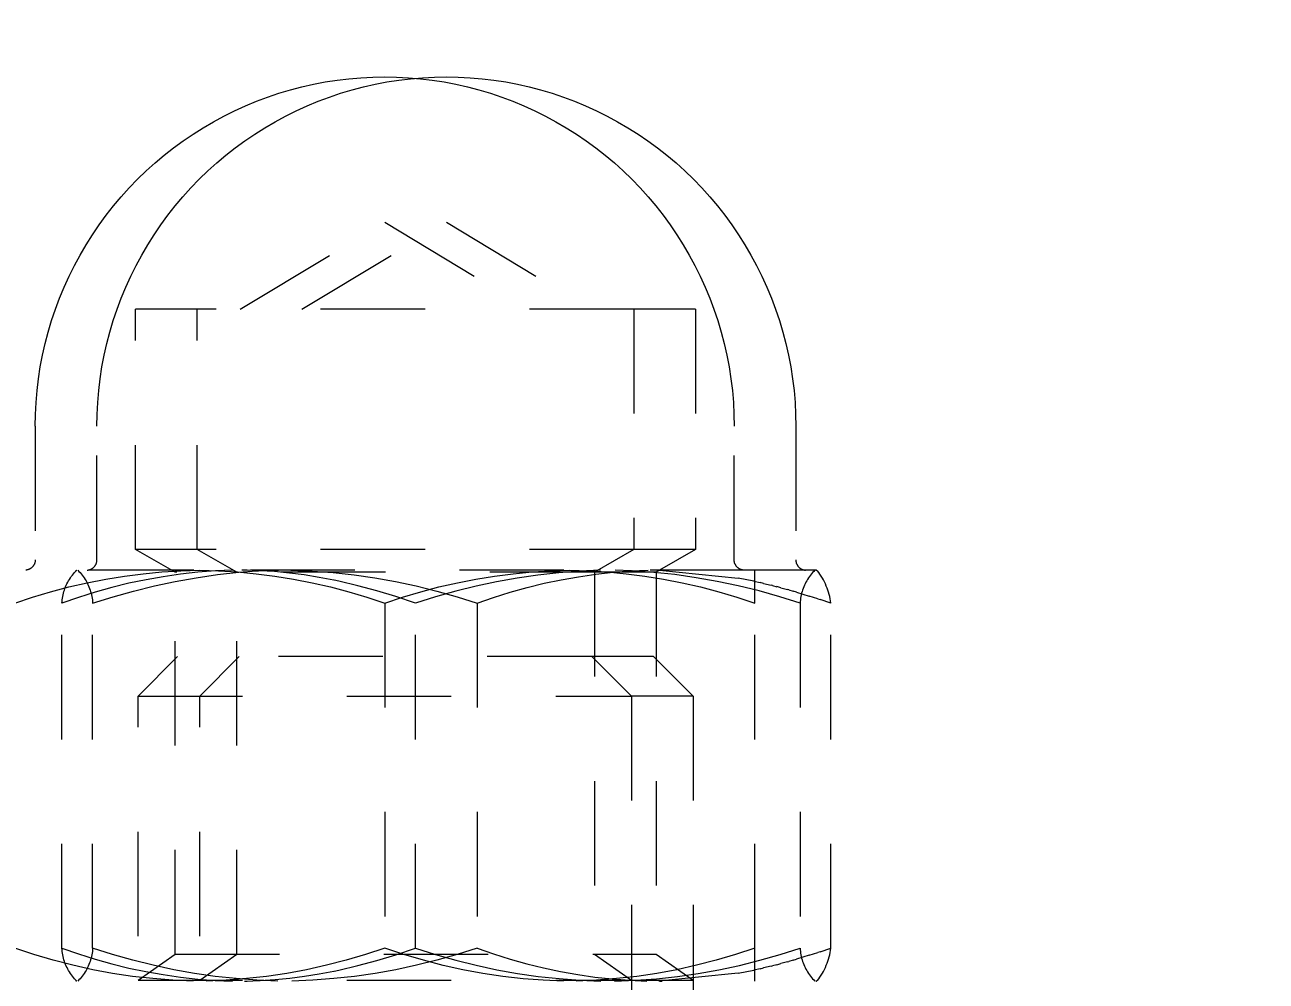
# Model space of a CAD drawing. Header units: inches. Extents: x -8 to 201, y -1 to 136.
# Drawn here: x 156.443 to 157.631, y 108.355 to 109.271 of the extents above; entities that cross this region are included whole.
import ezdxf

# ---------------------------------------------------------------- set-up
doc = ezdxf.new("R2010")
doc.units = ezdxf.units.IN
doc.linetypes.add('HIDDEN', pattern=[1.905, 1.27, -0.635])
doc.layers.add('ZANO_R_przerywana', color=250, linetype='HIDDEN', lineweight=0)
doc.layers.add('ZANO_W', color=1, linetype='Continuous', lineweight=0)
doc.styles.get("Standard").update_dxf_attribs({"font": 'arial.ttf'})
doc.dimstyles.new('amerykanie', dxfattribs={"dimtxt": 50, "dimasz": 50, "dimexe": 0.5, "dimexo": 0.5, "dimgap": 1, "dimtad": 1, "dimdec": 0, "dimzin": 0, "dimlunit": 5, "dimtxsty": 'Standard', "dimcen": 0.09, "dimclrd": 1, "dimclre": 1, "dimclrt": 1, "dimazin": 0, "dimtfac": 1, "dimtdec": 0, "dimtmove": 0, "dimatfit": 3, "dimfxl": 1, "dimtzin": 0, "dimarcsym": 1})

# ---------------------------------------------------------------- blocks, each defined once
blk = doc.blocks.new('*D477')
at = {"layer": 'ZANO_W', "color": 1, "lineweight": -2}
blk.add_arc((154.9429, 107.9573), 5.9376, 93.97094, 170.33898, dxfattribs=at)
at = {"layer": 'ZANO_W', "color": 1}
for points in [[(154.5292, 113.7141), (154.5342, 114.0474), (155.5316, 113.8657)], [(148.9234, 108.9678), (149.2555, 108.9397), (149.0053, 107.9573)]]:
    blk.add_solid(points, dxfattribs=at)
at = {"layer": 'ZANO_W', "color": 1, "insert": (150.0585, 113.3526), "char_height": 1.625, "attachment_point": 5, "rotation": 42.155}
blk.add_mtext("95%%d41'", dxfattribs=at)

msp = doc.modelspace()

# ---------------------------------------------------------------- linework, layer by layer
at = {"layer": 'ZANO_R_przerywana', "ltscale": 0.05}
for p, q in [((156.77585, 109.22096), (156.78727, 109.22115)), ((156.78727, 109.22115), (156.7987, 109.22096)), ((156.83491, 109.22096), (156.84633, 109.22115)), ((156.84633, 109.22115), (156.85776, 109.22096)), ((156.69698, 109.20874), (156.70804, 109.21164)), ((156.70804, 109.21164), (156.71918, 109.21415)), ((156.71918, 109.21415), (156.73041, 109.21629)), ((156.73041, 109.21629), (156.7417, 109.21803)), ((156.7417, 109.21803), (156.75305, 109.2194)), ((156.75305, 109.2194), (156.76444, 109.22037)), ((156.75604, 109.20874), (156.7671, 109.21164)), ((156.76444, 109.22037), (156.77585, 109.22096)), ((156.7671, 109.21164), (156.77824, 109.21415)), ((156.77824, 109.21415), (156.78947, 109.21629)), ((156.78947, 109.21629), (156.80076, 109.21803)), ((156.7987, 109.22096), (156.81011, 109.22037)), ((156.80076, 109.21803), (156.81211, 109.2194)), ((156.81011, 109.22037), (156.8215, 109.2194)), ((156.81211, 109.2194), (156.82349, 109.22037)), ((156.8215, 109.2194), (156.83284, 109.21803)), ((156.82349, 109.22037), (156.83491, 109.22096)), ((156.83284, 109.21803), (156.84414, 109.21629)), ((156.84414, 109.21629), (156.85536, 109.21415)), ((156.85536, 109.21415), (156.86651, 109.21164)), ((156.85776, 109.22096), (156.86917, 109.22037)), ((156.86651, 109.21164), (156.87756, 109.20874)), ((156.86917, 109.22037), (156.88056, 109.2194)), ((156.88056, 109.2194), (156.8919, 109.21803)), ((156.8919, 109.21803), (156.90319, 109.21629)), ((156.90319, 109.21629), (156.91442, 109.21415)), ((156.91442, 109.21415), (156.92557, 109.21164)), ((156.92557, 109.21164), (156.93662, 109.20874)), ((156.65394, 109.19345), (156.6645, 109.19782)), ((156.6645, 109.19782), (156.6752, 109.20183)), ((156.6752, 109.20183), (156.68603, 109.20547)), ((156.68603, 109.20547), (156.69698, 109.20874)), ((156.713, 109.19345), (156.72356, 109.19782)), ((156.72356, 109.19782), (156.73426, 109.20183)), ((156.73426, 109.20183), (156.74509, 109.20547)), ((156.74509, 109.20547), (156.75604, 109.20874)), ((156.87756, 109.20874), (156.88851, 109.20547)), ((156.88851, 109.20547), (156.89934, 109.20183)), ((156.89934, 109.20183), (156.91005, 109.19782)), ((156.91005, 109.19782), (156.9206, 109.19345)), ((156.93662, 109.20874), (156.94757, 109.20547)), ((156.94757, 109.20547), (156.9584, 109.20183)), ((156.9584, 109.20183), (156.9691, 109.19782)), ((156.9691, 109.19782), (156.97966, 109.19345)), ((156.63331, 109.18363), (156.64354, 109.18871)), ((156.64354, 109.18871), (156.65394, 109.19345)), ((156.69237, 109.18363), (156.7026, 109.18871)), ((156.7026, 109.18871), (156.713, 109.19345)), ((156.9206, 109.19345), (156.931, 109.18871)), ((156.931, 109.18871), (156.94124, 109.18363)), ((156.97966, 109.19345), (156.99006, 109.18871)), ((156.99006, 109.18871), (157.0003, 109.18363)), ((156.61339, 109.17243), (156.62325, 109.1782)), ((156.62325, 109.1782), (156.63331, 109.18363)), ((156.67245, 109.17243), (156.68231, 109.1782)), ((156.68231, 109.1782), (156.69237, 109.18363)), ((156.94124, 109.18363), (156.95129, 109.1782)), ((156.95129, 109.1782), (156.96116, 109.17243)), ((157.0003, 109.18363), (157.01035, 109.1782)), ((157.01035, 109.1782), (157.02022, 109.17243)), ((156.59428, 109.1599), (156.60373, 109.16633)), ((156.60373, 109.16633), (156.61339, 109.17243)), ((156.65334, 109.1599), (156.66279, 109.16633)), ((156.66279, 109.16633), (156.67245, 109.17243)), ((156.96116, 109.17243), (156.97082, 109.16633)), ((156.97082, 109.16633), (156.98027, 109.1599)), ((157.02022, 109.17243), (157.02988, 109.16633)), ((157.02988, 109.16633), (157.03932, 109.1599)), ((156.57607, 109.14609), (156.58506, 109.15315)), ((156.58506, 109.15315), (156.59428, 109.1599)), ((156.63513, 109.14609), (156.64412, 109.15315)), ((156.64412, 109.15315), (156.65334, 109.1599)), ((156.98027, 109.1599), (156.98949, 109.15315)), ((156.98949, 109.15315), (156.99847, 109.14609)), ((157.03932, 109.1599), (157.04855, 109.15315)), ((157.04855, 109.15315), (157.05753, 109.14609)), ((156.55885, 109.13107), (156.56733, 109.13873)), ((156.56733, 109.13873), (156.57607, 109.14609)), ((156.61791, 109.13107), (156.62639, 109.13873)), ((156.62639, 109.13873), (156.63513, 109.14609)), ((156.99847, 109.14609), (157.00721, 109.13873)), ((157.00721, 109.13873), (157.0157, 109.13107)), ((157.05753, 109.14609), (157.06627, 109.13873)), ((157.06627, 109.13873), (157.07476, 109.13107)), ((156.55063, 109.12313), (156.55885, 109.13107)), ((156.60969, 109.12313), (156.61791, 109.13107)), ((157.0157, 109.13107), (157.02391, 109.12313)), ((157.07476, 109.13107), (157.08297, 109.12313)), ((156.53504, 109.10643), (156.54269, 109.11491)), ((156.54269, 109.11491), (156.55063, 109.12313)), ((156.59409, 109.10643), (156.60175, 109.11491)), ((156.60175, 109.11491), (156.60969, 109.12313)), ((157.02391, 109.12313), (157.03186, 109.11491)), ((157.03186, 109.11491), (157.03951, 109.10643)), ((157.08297, 109.12313), (157.09091, 109.11491)), ((157.09091, 109.11491), (157.09857, 109.10643)), ((156.52767, 109.09769), (156.53504, 109.10643)), ((156.58673, 109.09769), (156.59409, 109.10643)), ((157.03951, 109.10643), (157.04687, 109.09769)), ((157.09857, 109.10643), (157.10593, 109.09769)), ((156.52061, 109.08871), (156.52767, 109.09769)), ((156.57967, 109.08871), (156.58673, 109.09769)), ((157.04687, 109.09769), (157.05393, 109.08871)), ((157.10593, 109.09769), (157.11299, 109.08871)), ((156.50744, 109.07004), (156.51387, 109.07948)), ((156.51387, 109.07948), (156.52061, 109.08871)), ((156.56649, 109.07004), (156.57292, 109.07948)), ((156.57292, 109.07948), (156.57967, 109.08871)), ((156.64873, 108.9987), (156.78727, 109.08195)), ((156.70784, 108.99874), (156.84633, 109.08195)), ((156.78727, 109.08195), (156.92582, 108.9987)), ((156.84633, 109.08195), (156.98482, 108.99874)), ((157.05393, 109.08871), (157.06068, 109.07948)), ((157.06068, 109.07948), (157.06711, 109.07004)), ((157.11299, 109.08871), (157.11974, 109.07948)), ((157.11974, 109.07948), (157.12617, 109.07004)), ((156.50133, 109.06038), (156.50744, 109.07004)), ((156.56039, 109.06038), (156.56649, 109.07004)), ((157.06711, 109.07004), (157.07321, 109.06038)), ((157.12617, 109.07004), (157.13227, 109.06038)), ((156.49556, 109.05051), (156.50133, 109.06038)), ((156.55462, 109.05051), (156.56039, 109.06038)), ((157.07321, 109.06038), (157.07898, 109.05051)), ((157.13227, 109.06038), (157.13804, 109.05051)), ((156.49013, 109.04046), (156.49556, 109.05051)), ((156.54919, 109.04046), (156.55462, 109.05051)), ((157.07898, 109.05051), (157.08441, 109.04046)), ((157.13804, 109.05051), (157.14347, 109.04046)), ((156.48505, 109.03022), (156.49013, 109.04046)), ((156.54411, 109.03022), (156.54919, 109.04046)), ((157.08441, 109.04046), (157.0895, 109.03022)), ((157.14347, 109.04046), (157.14856, 109.03022)), ((156.47595, 109.00926), (156.48032, 109.01982)), ((156.48032, 109.01982), (156.48505, 109.03022)), ((156.535, 109.00926), (156.53938, 109.01982)), ((156.53938, 109.01982), (156.54411, 109.03022)), ((157.0895, 109.03022), (157.09423, 109.01982)), ((157.09423, 109.01982), (157.0986, 109.00926)), ((157.14856, 109.03022), (157.15329, 109.01982)), ((157.15329, 109.01982), (157.15766, 109.00926)), ((156.47194, 108.99856), (156.47595, 109.00926)), ((156.53099, 108.99856), (156.535, 109.00926)), ((157.0986, 109.00926), (157.10261, 108.99856)), ((157.15766, 109.00926), (157.16167, 108.99856)), ((156.46829, 108.98773), (156.47194, 108.99856)), ((156.52735, 108.98773), (156.53099, 108.99856)), ((157.02587, 108.9987), (156.54868, 108.9987)), ((156.54868, 108.76854), (156.54868, 108.9987)), ((156.60774, 108.76854), (156.60774, 108.9987)), ((157.0699, 108.9987), (157.02587, 108.9987)), ((157.02587, 108.9987), (157.02587, 108.76854)), ((157.08149, 108.9987), (157.0699, 108.9987)), ((157.08423, 108.9987), (157.08149, 108.9987)), ((157.08482, 108.9987), (157.08423, 108.9987)), ((157.08492, 108.9987), (157.08482, 108.9987)), ((157.08489, 108.9987), (157.08492, 108.9987)), ((157.08492, 108.9987), (157.08492, 108.76854)), ((157.08492, 108.9987), (157.08492, 108.9987)), ((157.08492, 108.9987), (157.08492, 108.9987)), ((157.08492, 108.9987), (157.08492, 108.9987)), ((157.10261, 108.99856), (157.10625, 108.98773)), ((157.16167, 108.99856), (157.16531, 108.98773)), ((156.46502, 108.97678), (156.46829, 108.98773)), ((156.52408, 108.97678), (156.52735, 108.98773)), ((157.10625, 108.98773), (157.10952, 108.97678)), ((157.16531, 108.98773), (157.16858, 108.97678)), ((156.46213, 108.96573), (156.46502, 108.97678)), ((156.52119, 108.96573), (156.52408, 108.97678)), ((157.10952, 108.97678), (157.11242, 108.96573)), ((157.16858, 108.97678), (157.17148, 108.96573)), ((156.45961, 108.95458), (156.46213, 108.96573)), ((156.51867, 108.95458), (156.52119, 108.96573)), ((157.11242, 108.96573), (157.11493, 108.95458)), ((157.17148, 108.96573), (157.17399, 108.95458)), ((156.45748, 108.94335), (156.45961, 108.95458)), ((156.51654, 108.94335), (156.51867, 108.95458)), ((157.11493, 108.95458), (157.11707, 108.94335)), ((157.17399, 108.95458), (157.17613, 108.94335)), ((156.45573, 108.93206), (156.45748, 108.94335)), ((156.51479, 108.93206), (156.51654, 108.94335)), ((157.11707, 108.94335), (157.11882, 108.93206)), ((157.17613, 108.94335), (157.17788, 108.93206)), ((156.45437, 108.92071), (156.45573, 108.93206)), ((156.51343, 108.92071), (156.51479, 108.93206)), ((157.11882, 108.93206), (157.12018, 108.92071)), ((157.17788, 108.93206), (157.17924, 108.92071)), ((156.45339, 108.90933), (156.45437, 108.92071)), ((156.51245, 108.90933), (156.51343, 108.92071)), ((157.12018, 108.92071), (157.12115, 108.90933)), ((157.17924, 108.92071), (157.18021, 108.90933)), ((156.45281, 108.89792), (156.45339, 108.90933)), ((156.51187, 108.89792), (156.51245, 108.90933)), ((157.12115, 108.90933), (157.12174, 108.89792)), ((157.18021, 108.90933), (157.1808, 108.89792)), ((156.45261, 108.88649), (156.45281, 108.89792)), ((156.51167, 108.88649), (156.51187, 108.89792)), ((157.12174, 108.89792), (157.12193, 108.88649)), ((157.1808, 108.89792), (157.18099, 108.88649)), ((156.45261, 108.88649), (156.45261, 108.75853)), ((156.51167, 108.75853), (156.51167, 108.88649)), ((157.12193, 108.75853), (157.12193, 108.88649)), ((157.18099, 108.88649), (157.18099, 108.75853)), ((156.45256, 108.75752), (156.45252, 108.75718)), ((156.45259, 108.75785), (156.45256, 108.75752)), ((156.45261, 108.75819), (156.45259, 108.75785)), ((156.45261, 108.75853), (156.45261, 108.75819)), ((156.51158, 108.75718), (156.51162, 108.75752)), ((156.51162, 108.75752), (156.51165, 108.75785)), ((156.51165, 108.75785), (156.51167, 108.75819)), ((156.51167, 108.75819), (156.51167, 108.75853)), ((157.02587, 108.76854), (156.54868, 108.76854)), ((156.58648, 108.74672), (156.54872, 108.76852)), ((156.64554, 108.74672), (156.60776, 108.76853)), ((157.02582, 108.76852), (156.98807, 108.74672)), ((157.0699, 108.76854), (157.02587, 108.76854)), ((157.0849, 108.76853), (157.05052, 108.74868)), ((157.08149, 108.76854), (157.0699, 108.76854)), ((157.08423, 108.76854), (157.08149, 108.76854)), ((157.08482, 108.76854), (157.08423, 108.76854)), ((157.08492, 108.76854), (157.08482, 108.76854)), ((157.08489, 108.76854), (157.08492, 108.76854)), ((157.08492, 108.76854), (157.08492, 108.76854)), ((157.08492, 108.76854), (157.08492, 108.76854)), ((157.08492, 108.76854), (157.08492, 108.76854)), ((157.12194, 108.75819), (157.12193, 108.75853)), ((157.12196, 108.75785), (157.12194, 108.75819)), ((157.12199, 108.75752), (157.12196, 108.75785)), ((157.12203, 108.75718), (157.12199, 108.75752)), ((157.18099, 108.75853), (157.181, 108.75819)), ((157.181, 108.75819), (157.18101, 108.75785)), ((157.18101, 108.75785), (157.18104, 108.75752)), ((157.18104, 108.75752), (157.18108, 108.75718)), ((156.60445, 108.74869), (156.43293, 108.74869)), ((156.44399, 108.74877), (156.44365, 108.74873)), ((156.44433, 108.74881), (156.44399, 108.74877)), ((156.44466, 108.74887), (156.44433, 108.74881)), ((156.44499, 108.74894), (156.44466, 108.74887)), ((156.44532, 108.74903), (156.44499, 108.74894)), ((156.44565, 108.74912), (156.44532, 108.74903)), ((156.44597, 108.74922), (156.44565, 108.74912)), ((156.44629, 108.74934), (156.44597, 108.74922)), ((156.4466, 108.74947), (156.44629, 108.74934)), ((156.44691, 108.7496), (156.4466, 108.74947)), ((156.44722, 108.74975), (156.44691, 108.7496)), ((156.44752, 108.74991), (156.44722, 108.74975)), ((156.44781, 108.75008), (156.44752, 108.74991)), ((156.4481, 108.75026), (156.44781, 108.75008)), ((156.44838, 108.75044), (156.4481, 108.75026)), ((156.44866, 108.75064), (156.44838, 108.75044)), ((156.44892, 108.75085), (156.44866, 108.75064)), ((156.44918, 108.75107), (156.44892, 108.75085)), ((156.44944, 108.75129), (156.44918, 108.75107)), ((156.44968, 108.75153), (156.44944, 108.75129)), ((156.44992, 108.75177), (156.44968, 108.75153)), ((156.45015, 108.75202), (156.44992, 108.75177)), ((156.45037, 108.75228), (156.45015, 108.75202)), ((156.45058, 108.75254), (156.45037, 108.75228)), ((156.45078, 108.75281), (156.45058, 108.75254)), ((156.45097, 108.75309), (156.45078, 108.75281)), ((156.45116, 108.75338), (156.45097, 108.75309)), ((156.45133, 108.75367), (156.45116, 108.75338)), ((156.45149, 108.75397), (156.45133, 108.75367)), ((156.45164, 108.75427), (156.45149, 108.75397)), ((156.45178, 108.75458), (156.45164, 108.75427)), ((156.45192, 108.75489), (156.45178, 108.75458)), ((156.45203, 108.75521), (156.45192, 108.75489)), ((156.45214, 108.75553), (156.45203, 108.75521)), ((156.45224, 108.75585), (156.45214, 108.75553)), ((156.45233, 108.75618), (156.45224, 108.75585)), ((156.4524, 108.75651), (156.45233, 108.75618)), ((156.45247, 108.75685), (156.4524, 108.75651)), ((156.45252, 108.75718), (156.45247, 108.75685)), ((156.48916, 108.7451), (156.49021, 108.74632)), ((156.49021, 108.74632), (156.4913, 108.74751)), ((156.4913, 108.74751), (156.49243, 108.74865)), ((156.49148, 108.7484), (156.49198, 108.74869)), ((156.49337, 108.74865), (156.4945, 108.74751)), ((156.4945, 108.74751), (156.49559, 108.74632)), ((156.49559, 108.74632), (156.49664, 108.7451)), ((156.50234, 108.74872), (156.50268, 108.74874)), ((156.50268, 108.74874), (156.50302, 108.74878)), ((156.50302, 108.74878), (156.50336, 108.74882)), ((156.50336, 108.74882), (156.50369, 108.74888)), ((156.50369, 108.74888), (156.50402, 108.74895)), ((156.50402, 108.74895), (156.50435, 108.74903)), ((156.50435, 108.74903), (156.50468, 108.74912)), ((156.50468, 108.74912), (156.505, 108.74923)), ((156.505, 108.74923), (156.50532, 108.74934)), ((156.50532, 108.74934), (156.50564, 108.74947)), ((156.50564, 108.74947), (156.50595, 108.7496)), ((156.50595, 108.7496), (156.50626, 108.74975)), ((156.50626, 108.74975), (156.50656, 108.74991)), ((156.50656, 108.74991), (156.50685, 108.75007)), ((156.50685, 108.75007), (156.50714, 108.75025)), ((156.50714, 108.75025), (156.50742, 108.75044)), ((156.50742, 108.75044), (156.5077, 108.75064)), ((156.5077, 108.75064), (156.50797, 108.75084)), ((156.50797, 108.75084), (156.50823, 108.75106)), ((156.50823, 108.75106), (156.50849, 108.75128)), ((156.50849, 108.75128), (156.50873, 108.75152)), ((156.50873, 108.75152), (156.50897, 108.75176)), ((156.50897, 108.75176), (156.5092, 108.75201)), ((156.5092, 108.75201), (156.50942, 108.75227)), ((156.50942, 108.75227), (156.50963, 108.75253)), ((156.50963, 108.75253), (156.50984, 108.75281)), ((156.50984, 108.75281), (156.51003, 108.75309)), ((156.51003, 108.75309), (156.51021, 108.75337)), ((156.51021, 108.75337), (156.51038, 108.75366)), ((156.51038, 108.75366), (156.51055, 108.75396)), ((156.51055, 108.75396), (156.5107, 108.75426)), ((156.5107, 108.75426), (156.51084, 108.75457)), ((156.51084, 108.75457), (156.51097, 108.75489)), ((156.51097, 108.75489), (156.51109, 108.7552)), ((156.51109, 108.7552), (156.5112, 108.75553)), ((156.5112, 108.75553), (156.5113, 108.75585)), ((156.5113, 108.75585), (156.51139, 108.75618)), ((156.51139, 108.75618), (156.51146, 108.75651)), ((156.51146, 108.75651), (156.51153, 108.75684)), ((156.51153, 108.75684), (156.51158, 108.75718)), ((156.556, 108.74529), (156.57399, 108.74701)), ((156.57399, 108.74701), (156.59203, 108.74815)), ((156.98807, 108.74672), (156.58648, 108.74672)), ((156.58648, 108.38078), (156.58648, 108.74672)), ((156.60845, 108.74663), (156.59181, 108.7448)), ((156.59203, 108.74815), (156.6101, 108.74869)), ((156.62515, 108.74791), (156.60845, 108.74663)), ((156.6101, 108.74869), (156.62817, 108.74814)), ((156.95881, 108.74869), (156.61574, 108.74869)), ((156.64188, 108.74865), (156.62515, 108.74791)), ((156.62711, 108.74441), (156.64745, 108.74672)), ((156.62817, 108.74814), (156.64621, 108.74701)), ((156.64554, 108.38078), (156.64554, 108.74672)), ((156.64621, 108.74701), (156.66421, 108.74529)), ((156.6476, 108.74674), (156.66025, 108.74769)), ((156.65543, 108.74862), (156.65038, 108.74868)), ((156.65308, 108.74869), (156.65253, 108.74869)), ((156.66741, 108.74819), (156.65308, 108.74865)), ((156.66025, 108.74769), (156.67292, 108.74833)), ((156.68172, 108.74727), (156.66741, 108.74819)), ((156.67292, 108.74833), (156.6856, 108.74865)), ((156.696, 108.7459), (156.68172, 108.74727)), ((156.71022, 108.74408), (156.696, 108.7459)), ((156.69754, 108.74865), (156.71771, 108.74782)), ((156.71771, 108.74782), (156.73783, 108.74631)), ((156.73783, 108.74631), (156.7579, 108.74412)), ((156.91034, 108.74529), (156.92834, 108.74701)), ((156.92834, 108.74701), (156.94638, 108.74815)), ((156.95389, 108.74623), (156.93396, 108.74402)), ((156.94638, 108.74815), (156.96445, 108.74869)), ((156.97388, 108.74776), (156.95389, 108.74623)), ((156.96445, 108.74869), (156.98252, 108.74814)), ((157.14162, 108.74869), (156.9701, 108.74869)), ((156.99391, 108.74864), (156.97388, 108.74776)), ((156.98252, 108.74814), (157.00056, 108.74701)), ((157.03179, 108.74672), (156.98807, 108.74672)), ((156.98807, 108.74672), (156.98807, 108.38078)), ((156.98947, 108.74481), (157.00613, 108.74664)), ((157.00056, 108.74701), (157.01855, 108.74529)), ((157.00613, 108.74664), (157.02284, 108.74792)), ((157.02367, 108.74817), (157.00785, 108.74864)), ((157.02284, 108.74792), (157.03959, 108.74865)), ((157.04488, 108.74659), (157.02443, 108.74813)), ((157.04357, 108.74672), (157.03179, 108.74672)), ((157.04639, 108.74672), (157.04357, 108.74672)), ((157.06527, 108.74438), (157.04488, 108.74659)), ((157.04701, 108.74672), (157.04639, 108.74672)), ((157.04712, 108.74672), (157.04701, 108.74672)), ((157.0471, 108.74672), (157.04713, 108.74672)), ((157.04713, 108.74672), (157.04712, 108.74672)), ((157.05048, 108.74866), (157.04713, 108.74672)), ((157.04713, 108.74672), (157.04713, 108.38078)), ((157.04713, 108.74672), (157.04713, 108.74672)), ((157.04713, 108.74672), (157.04713, 108.74672)), ((157.05079, 108.74869), (157.04967, 108.74869)), ((157.05051, 108.74869), (157.05048, 108.74869)), ((157.05048, 108.74865), (157.12575, 108.7411)), ((157.12208, 108.75685), (157.12203, 108.75718)), ((157.12214, 108.75651), (157.12208, 108.75685)), ((157.12222, 108.75618), (157.12214, 108.75651)), ((157.12231, 108.75585), (157.12222, 108.75618)), ((157.1224, 108.75553), (157.12231, 108.75585)), ((157.12251, 108.75521), (157.1224, 108.75553)), ((157.12263, 108.75489), (157.12251, 108.75521)), ((157.12276, 108.75458), (157.12263, 108.75489)), ((157.1229, 108.75427), (157.12276, 108.75458)), ((157.12306, 108.75397), (157.1229, 108.75427)), ((157.12322, 108.75367), (157.12306, 108.75397)), ((157.12339, 108.75338), (157.12322, 108.75367)), ((157.12357, 108.75309), (157.12339, 108.75338)), ((157.12377, 108.75281), (157.12357, 108.75309)), ((157.12397, 108.75254), (157.12377, 108.75281)), ((157.12418, 108.75228), (157.12397, 108.75254)), ((157.1244, 108.75202), (157.12418, 108.75228)), ((157.12463, 108.75177), (157.1244, 108.75202)), ((157.12486, 108.75153), (157.12463, 108.75177)), ((157.12511, 108.75129), (157.12486, 108.75153)), ((157.12536, 108.75107), (157.12511, 108.75129)), ((157.12562, 108.75085), (157.12536, 108.75107)), ((157.12589, 108.75064), (157.12562, 108.75085)), ((157.12617, 108.75044), (157.12589, 108.75064)), ((157.12645, 108.75026), (157.12617, 108.75044)), ((157.12674, 108.75008), (157.12645, 108.75026)), ((157.12703, 108.74991), (157.12674, 108.75008)), ((157.12733, 108.74975), (157.12703, 108.74991)), ((157.12764, 108.7496), (157.12733, 108.74975)), ((157.12795, 108.74947), (157.12764, 108.7496)), ((157.12826, 108.74934), (157.12795, 108.74947)), ((157.12858, 108.74922), (157.12826, 108.74934)), ((157.1289, 108.74912), (157.12858, 108.74922)), ((157.12923, 108.74903), (157.1289, 108.74912)), ((157.12956, 108.74894), (157.12923, 108.74903)), ((157.12989, 108.74887), (157.12956, 108.74894)), ((157.13022, 108.74881), (157.12989, 108.74887)), ((157.13056, 108.74877), (157.13022, 108.74881)), ((157.13089, 108.74873), (157.13056, 108.74877)), ((157.18641, 108.74869), (157.14162, 108.74869)), ((157.14162, 108.7482), (157.14162, 108.74869)), ((157.14162, 108.74604), (157.14162, 108.74658)), ((157.14162, 108.74205), (157.14163, 108.74604)), ((157.14163, 108.74658), (157.14163, 108.7482)), ((157.18108, 108.75718), (157.18114, 108.75684)), ((157.18114, 108.75684), (157.1812, 108.75651)), ((157.1812, 108.75651), (157.18128, 108.75618)), ((157.18128, 108.75618), (157.18136, 108.75585)), ((157.18136, 108.75585), (157.18146, 108.75553)), ((157.18146, 108.75553), (157.18157, 108.7552)), ((157.18157, 108.7552), (157.18169, 108.75489)), ((157.18169, 108.75489), (157.18182, 108.75457)), ((157.18182, 108.75457), (157.18196, 108.75426)), ((157.18196, 108.75426), (157.18212, 108.75396)), ((157.18212, 108.75396), (157.18228, 108.75366)), ((157.18228, 108.75366), (157.18245, 108.75337)), ((157.18245, 108.75337), (157.18263, 108.75309)), ((157.18263, 108.75309), (157.18283, 108.75281)), ((157.18283, 108.75281), (157.18303, 108.75253)), ((157.18303, 108.75253), (157.18324, 108.75227)), ((157.18324, 108.75227), (157.18346, 108.75201)), ((157.18346, 108.75201), (157.18369, 108.75176)), ((157.18369, 108.75176), (157.18393, 108.75152)), ((157.18393, 108.75152), (157.18418, 108.75128)), ((157.18418, 108.75128), (157.18443, 108.75106)), ((157.18443, 108.75106), (157.18469, 108.75084)), ((157.18469, 108.75084), (157.18496, 108.75064)), ((157.18496, 108.75064), (157.18524, 108.75044)), ((157.18524, 108.75044), (157.18552, 108.75025)), ((157.18552, 108.75025), (157.18581, 108.75007)), ((157.18581, 108.75007), (157.18611, 108.74991)), ((157.18611, 108.74991), (157.18641, 108.74975)), ((157.18641, 108.74975), (157.18671, 108.7496)), ((157.1974, 108.74869), (157.18641, 108.74869)), ((157.18671, 108.7496), (157.18702, 108.74947)), ((157.18702, 108.74947), (157.18734, 108.74934)), ((157.18734, 108.74934), (157.18766, 108.74923)), ((157.18766, 108.74923), (157.18798, 108.74912)), ((157.18798, 108.74912), (157.18831, 108.74903)), ((157.18831, 108.74903), (157.18864, 108.74895)), ((157.18864, 108.74895), (157.18897, 108.74888)), ((157.18897, 108.74888), (157.18931, 108.74882)), ((157.18931, 108.74882), (157.18964, 108.74878)), ((157.18964, 108.74878), (157.18998, 108.74874)), ((157.18998, 108.74874), (157.19032, 108.74872)), ((157.19707, 108.74632), (157.19602, 108.7451)), ((157.19816, 108.74751), (157.19707, 108.74632)), ((157.19997, 108.74869), (157.1974, 108.74869)), ((157.1993, 108.74865), (157.19816, 108.74751)), ((157.20055, 108.74869), (157.19997, 108.74869)), ((157.20035, 108.74863), (157.20023, 108.74865)), ((157.20047, 108.74861), (157.20035, 108.74863)), ((157.20059, 108.74858), (157.20047, 108.74861)), ((157.20066, 108.74869), (157.20055, 108.74869)), ((157.20071, 108.74855), (157.20059, 108.74858)), ((157.20066, 108.74869), (157.20067, 108.74869)), ((157.20067, 108.74869), (157.20066, 108.74869)), ((157.20067, 108.74869), (157.20068, 108.74869)), ((157.20068, 108.74869), (157.20067, 108.74869)), ((157.20068, 108.74869), (157.2016, 108.74816)), ((157.20068, 108.74869), (157.20068, 108.74869)), ((157.20082, 108.74851), (157.20071, 108.74855)), ((157.20094, 108.74847), (157.20082, 108.74851)), ((157.20105, 108.74842), (157.20094, 108.74847)), ((157.20117, 108.74837), (157.20105, 108.74842)), ((157.20289, 108.74646), (157.2016, 108.74815)), ((157.20412, 108.74472), (157.20289, 108.74646)), ((156.48171, 108.7327), (156.48235, 108.73418)), ((156.48235, 108.73418), (156.48303, 108.73564)), ((156.48303, 108.73564), (156.48377, 108.73708)), ((156.48377, 108.73708), (156.48455, 108.73849)), ((156.48455, 108.73849), (156.48538, 108.73987)), ((156.48486, 108.73259), (156.50248, 108.73663)), ((156.48538, 108.73987), (156.48626, 108.74122)), ((156.48626, 108.74122), (156.48718, 108.74255)), ((156.48718, 108.74255), (156.48815, 108.74384)), ((156.48815, 108.74384), (156.48916, 108.7451)), ((156.49664, 108.7451), (156.49765, 108.74384)), ((156.49765, 108.74384), (156.49862, 108.74255)), ((156.49862, 108.74255), (156.49954, 108.74122)), ((156.49954, 108.74122), (156.50042, 108.73987)), ((156.50042, 108.73987), (156.50125, 108.73849)), ((156.50125, 108.73849), (156.50203, 108.73708)), ((156.50203, 108.73708), (156.50277, 108.73564)), ((156.50248, 108.73663), (156.52022, 108.7401)), ((156.50277, 108.73564), (156.50345, 108.73418)), ((156.50345, 108.73418), (156.50409, 108.7327)), ((156.52022, 108.7401), (156.53807, 108.74299)), ((156.54236, 108.73608), (156.52609, 108.73211)), ((156.53807, 108.74299), (156.556, 108.74529)), ((156.55875, 108.73952), (156.54236, 108.73608)), ((156.57523, 108.74243), (156.55875, 108.73952)), ((156.5667, 108.73359), (156.58672, 108.73784)), ((156.59181, 108.7448), (156.57523, 108.74243)), ((156.58672, 108.73784), (156.60687, 108.74145)), ((156.60687, 108.74145), (156.62711, 108.74441)), ((156.66421, 108.74529), (156.68213, 108.74299)), ((156.68213, 108.74299), (156.69998, 108.7401)), ((156.69998, 108.7401), (156.71772, 108.73663)), ((156.72438, 108.74181), (156.71022, 108.74408)), ((156.71772, 108.73663), (156.73534, 108.73258)), ((156.73846, 108.73909), (156.72438, 108.74181)), ((156.73881, 108.73902), (156.73846, 108.73909)), ((156.74333, 108.73806), (156.73881, 108.73902)), ((156.76166, 108.73375), (156.74333, 108.73806)), ((156.7579, 108.74412), (156.77788, 108.74127)), ((156.77985, 108.72885), (156.76166, 108.73375)), ((156.77788, 108.74127), (156.79776, 108.73774)), ((156.79776, 108.73774), (156.81751, 108.73355)), ((156.83921, 108.73259), (156.85683, 108.73663)), ((156.85683, 108.73663), (156.87457, 108.7401)), ((156.87457, 108.7401), (156.89241, 108.74299)), ((156.89437, 108.73763), (156.87476, 108.73345)), ((156.89241, 108.74299), (156.91034, 108.74529)), ((156.91411, 108.74116), (156.89437, 108.73763)), ((156.93396, 108.74402), (156.91411, 108.74116)), ((156.92369, 108.73212), (156.93997, 108.7361)), ((156.93997, 108.7361), (156.95637, 108.73954)), ((156.95637, 108.73954), (156.97288, 108.74245)), ((156.97288, 108.74245), (156.98947, 108.74481)), ((157.01855, 108.74529), (157.03648, 108.74299)), ((157.03648, 108.74299), (157.05433, 108.7401)), ((157.05433, 108.7401), (157.07207, 108.73663)), ((157.08558, 108.74149), (157.06527, 108.74438)), ((157.07207, 108.73663), (157.08969, 108.73258)), ((157.10578, 108.73792), (157.08558, 108.74149)), ((157.12585, 108.73369), (157.10578, 108.73792)), ((157.14088, 108.73806), (157.12575, 108.7411)), ((157.14576, 108.7288), (157.12585, 108.73369)), ((157.14088, 108.73806), (157.14691, 108.73672)), ((157.14162, 108.73909), (157.14162, 108.74205)), ((157.14162, 108.73806), (157.14162, 108.73909)), ((157.14162, 108.72389), (157.14162, 108.73806)), ((157.15005, 108.73599), (157.14691, 108.73672)), ((157.15005, 108.73599), (157.15742, 108.73421)), ((157.15861, 108.73391), (157.15742, 108.73421)), ((157.15861, 108.73391), (157.16266, 108.73287)), ((157.18921, 108.73418), (157.18857, 108.7327)), ((157.1899, 108.73564), (157.18921, 108.73418)), ((157.19063, 108.73708), (157.1899, 108.73564)), ((157.19142, 108.73849), (157.19063, 108.73708)), ((157.19225, 108.73987), (157.19142, 108.73849)), ((157.19312, 108.74122), (157.19225, 108.73987)), ((157.19405, 108.74255), (157.19312, 108.74122)), ((157.19501, 108.74384), (157.19405, 108.74255)), ((157.19602, 108.7451), (157.19501, 108.74384)), ((157.20529, 108.74294), (157.20412, 108.74472)), ((157.2064, 108.74112), (157.20529, 108.74294)), ((157.20744, 108.73926), (157.2064, 108.74112)), ((157.20842, 108.73737), (157.20744, 108.73926)), ((157.20934, 108.73544), (157.20842, 108.73737)), ((157.21019, 108.73349), (157.20934, 108.73544)), ((156.43293, 108.71704), (156.45007, 108.72279)), ((156.45007, 108.72279), (156.46738, 108.72797)), ((156.46738, 108.72797), (156.48486, 108.73259)), ((156.494, 108.72258), (156.4782, 108.71704)), ((156.47847, 108.72025), (156.47869, 108.72185)), ((156.47869, 108.72185), (156.47896, 108.72344)), ((156.47896, 108.72344), (156.47929, 108.72502)), ((156.47929, 108.72502), (156.47967, 108.72659)), ((156.47967, 108.72659), (156.4801, 108.72814)), ((156.4801, 108.72814), (156.48059, 108.72968)), ((156.48059, 108.72968), (156.48112, 108.7312)), ((156.48112, 108.7312), (156.48171, 108.7327)), ((156.50997, 108.72761), (156.494, 108.72258)), ((156.50409, 108.7327), (156.50468, 108.7312)), ((156.50468, 108.7312), (156.50521, 108.72968)), ((156.50521, 108.72968), (156.5057, 108.72814)), ((156.5057, 108.72814), (156.50613, 108.72659)), ((156.50613, 108.72659), (156.50651, 108.72502)), ((156.50651, 108.72502), (156.50684, 108.72344)), ((156.50684, 108.72344), (156.50711, 108.72185)), ((156.50711, 108.72185), (156.50733, 108.72025)), ((156.50761, 108.71704), (156.52713, 108.72318)), ((156.52609, 108.73211), (156.50997, 108.72761)), ((156.52713, 108.72318), (156.54683, 108.7287)), ((156.54683, 108.7287), (156.5667, 108.73359)), ((156.73534, 108.73258), (156.75282, 108.72797)), ((156.75282, 108.72797), (156.77013, 108.72279)), ((156.77013, 108.72279), (156.78727, 108.71704)), ((156.79788, 108.72339), (156.77985, 108.72885)), ((156.78727, 108.71704), (156.80441, 108.72279)), ((156.81692, 108.71704), (156.79788, 108.72339)), ((156.80441, 108.72279), (156.82173, 108.72797)), ((156.83601, 108.72315), (156.81692, 108.71704)), ((156.81751, 108.73355), (156.8371, 108.7287)), ((156.82173, 108.72797), (156.83921, 108.73259)), ((156.8553, 108.72863), (156.83601, 108.72315)), ((156.8371, 108.7287), (156.85652, 108.72319)), ((156.87476, 108.73345), (156.8553, 108.72863)), ((156.85652, 108.72319), (156.87574, 108.71704)), ((156.87574, 108.71704), (156.89156, 108.72259)), ((156.89156, 108.72259), (156.90755, 108.72762)), ((156.90755, 108.72762), (156.92369, 108.73212)), ((157.08969, 108.73258), (157.10716, 108.72797)), ((157.10716, 108.72797), (157.12448, 108.72279)), ((157.12448, 108.72279), (157.14162, 108.71704)), ((157.14162, 108.71704), (157.14162, 108.72389)), ((157.16551, 108.72325), (157.14576, 108.7288)), ((157.16668, 108.73182), (157.16266, 108.73288)), ((157.18505, 108.71704), (157.16551, 108.72325)), ((157.16668, 108.73182), (157.1731, 108.73006)), ((157.17433, 108.72972), (157.1731, 108.73007)), ((157.17433, 108.72972), (157.1783, 108.72859)), ((157.18164, 108.72762), (157.1783, 108.72859)), ((157.18164, 108.72761), (157.19386, 108.72389)), ((157.18555, 108.72185), (157.18533, 108.72025)), ((157.18582, 108.72344), (157.18555, 108.72185)), ((157.18615, 108.72502), (157.18582, 108.72344)), ((157.18653, 108.72659), (157.18615, 108.72502)), ((157.18696, 108.72814), (157.18653, 108.72659)), ((157.18745, 108.72968), (157.18696, 108.72814)), ((157.18798, 108.7312), (157.18745, 108.72968)), ((157.18857, 108.7327), (157.18798, 108.7312)), ((157.20196, 108.72128), (157.19386, 108.72389)), ((157.21097, 108.73151), (157.21019, 108.73349)), ((157.21168, 108.7295), (157.21097, 108.73151)), ((157.21232, 108.72747), (157.21168, 108.7295)), ((157.21289, 108.72541), (157.21232, 108.72747)), ((157.2134, 108.72334), (157.21289, 108.72541)), ((157.21383, 108.72125), (157.2134, 108.72334)), ((156.4782, 108.71704), (156.47831, 108.71865)), ((156.4782, 108.38662), (156.4782, 108.71704)), ((156.47831, 108.71865), (156.47847, 108.72025)), ((156.50733, 108.72025), (156.5075, 108.71865)), ((156.5075, 108.71865), (156.50761, 108.71704)), ((156.50761, 108.38662), (156.50761, 108.71704)), ((156.78727, 108.71704), (156.78727, 108.38662)), ((156.81692, 108.38662), (156.81692, 108.71704)), ((156.87574, 108.71704), (156.87574, 108.38662)), ((157.14162, 108.38662), (157.14162, 108.71704)), ((157.18517, 108.71865), (157.18505, 108.71704)), ((157.18505, 108.71704), (157.18505, 108.38662)), ((157.18533, 108.72025), (157.18517, 108.71865)), ((157.20196, 108.72128), (157.20418, 108.72055)), ((157.21447, 108.71704), (157.20418, 108.72055)), ((157.21418, 108.71915), (157.21383, 108.72125)), ((157.21447, 108.71704), (157.21418, 108.71915)), ((157.21447, 108.38662), (157.21447, 108.71704)), ((156.55107, 108.62808), (156.589, 108.66601)), ((156.98555, 108.66601), (156.589, 108.66601)), ((156.61013, 108.62808), (156.64805, 108.66601)), ((157.04461, 108.66601), (156.98555, 108.66601)), ((156.98555, 108.66601), (157.02348, 108.62808)), ((157.04461, 108.66601), (157.08253, 108.62808)), ((156.55104, 108.62805), (157.0235, 108.62805)), ((156.55104, 102.79819), (156.55104, 108.62805)), ((156.6101, 102.79819), (156.6101, 108.62805)), ((157.08256, 108.62805), (157.0235, 108.62805)), ((157.0235, 108.62805), (157.0235, 102.79819)), ((157.08256, 108.62805), (157.08256, 102.79819)), ((156.45133, 108.3805), (156.43293, 108.38662)), ((156.46993, 108.37501), (156.45133, 108.3805)), ((156.4782, 108.38662), (156.49398, 108.38108)), ((156.47831, 108.38501), (156.4782, 108.38662)), ((156.47847, 108.38341), (156.47831, 108.38501)), ((156.47869, 108.38181), (156.47847, 108.38341)), ((156.47897, 108.38022), (156.47869, 108.38181)), ((156.47929, 108.37864), (156.47897, 108.38022)), ((156.47967, 108.37707), (156.47929, 108.37864)), ((156.4801, 108.37552), (156.47967, 108.37707)), ((156.49398, 108.38108), (156.50993, 108.37607)), ((156.50613, 108.37707), (156.5057, 108.37552)), ((156.50651, 108.37864), (156.50613, 108.37707)), ((156.50684, 108.38022), (156.50651, 108.37864)), ((156.50711, 108.38181), (156.50684, 108.38022)), ((156.50733, 108.38341), (156.50711, 108.38181)), ((156.5075, 108.38501), (156.50733, 108.38341)), ((156.50761, 108.38662), (156.5075, 108.38501)), ((156.52675, 108.38049), (156.50761, 108.38662)), ((156.54608, 108.37501), (156.52675, 108.38049)), ((156.55108, 108.356), (156.58648, 108.38078)), ((156.58648, 108.38078), (156.98807, 108.38078)), ((156.6101, 108.35597), (156.64554, 108.38078)), ((156.76886, 108.38049), (156.75025, 108.375)), ((156.78727, 108.38662), (156.76886, 108.38049)), ((156.77985, 108.37481), (156.79788, 108.38027)), ((156.80571, 108.38048), (156.78727, 108.38662)), ((156.79788, 108.38027), (156.81692, 108.38662)), ((156.82435, 108.37499), (156.80571, 108.38048)), ((156.81692, 108.38662), (156.83606, 108.38049)), ((156.83606, 108.38049), (156.85539, 108.37501)), ((156.8566, 108.38049), (156.83726, 108.37501)), ((156.87574, 108.38662), (156.8566, 108.38049)), ((156.87574, 108.38662), (156.89144, 108.38111)), ((156.89144, 108.38111), (156.90731, 108.37612)), ((156.98807, 108.38078), (157.04712, 108.38078)), ((156.98807, 108.38078), (157.02347, 108.356)), ((157.04713, 108.38078), (157.08256, 108.35597)), ((157.12322, 108.38049), (157.10462, 108.37501)), ((157.14162, 108.38662), (157.12322, 108.38049)), ((157.14162, 108.3845), (157.14162, 108.38662)), ((157.14162, 108.38139), (157.14162, 108.3845)), ((157.14162, 108.38027), (157.14162, 108.38139)), ((157.14162, 108.36457), (157.14162, 108.38027)), ((157.14651, 108.37499), (157.16588, 108.38048)), ((157.16588, 108.38048), (157.18505, 108.38662)), ((157.19386, 108.37977), (157.18164, 108.37605)), ((157.18505, 108.38662), (157.18517, 108.38501)), ((157.18517, 108.38501), (157.18533, 108.38341)), ((157.18533, 108.38341), (157.18555, 108.38181)), ((157.18555, 108.38181), (157.18582, 108.38022)), ((157.18582, 108.38022), (157.18615, 108.37864)), ((157.18615, 108.37864), (157.18653, 108.37707)), ((157.18653, 108.37707), (157.18696, 108.37552)), ((157.19386, 108.37977), (157.20196, 108.38238)), ((157.20418, 108.38311), (157.20196, 108.38238)), ((157.20418, 108.38312), (157.21447, 108.38662)), ((157.21232, 108.3762), (157.21289, 108.37825)), ((157.21289, 108.37825), (157.21339, 108.38032)), ((157.21339, 108.38032), (157.21382, 108.38241)), ((157.21382, 108.38241), (157.21418, 108.38451)), ((157.21418, 108.38451), (157.21447, 108.38662)), ((156.48871, 108.37017), (156.46993, 108.37501)), ((156.48059, 108.37398), (156.4801, 108.37552)), ((156.48112, 108.37246), (156.48059, 108.37398)), ((156.48171, 108.37096), (156.48112, 108.37246)), ((156.48235, 108.36948), (156.48171, 108.37096)), ((156.48304, 108.36802), (156.48235, 108.36948)), ((156.48377, 108.36658), (156.48304, 108.36802)), ((156.48456, 108.36517), (156.48377, 108.36658)), ((156.48539, 108.36379), (156.48456, 108.36517)), ((156.50765, 108.36599), (156.48871, 108.37017)), ((156.50125, 108.36517), (156.50042, 108.36379)), ((156.50203, 108.36658), (156.50125, 108.36517)), ((156.50277, 108.36802), (156.50203, 108.36658)), ((156.50346, 108.36948), (156.50277, 108.36802)), ((156.50409, 108.37096), (156.50346, 108.36948)), ((156.50468, 108.37246), (156.50409, 108.37096)), ((156.50522, 108.37398), (156.50468, 108.37246)), ((156.5057, 108.37552), (156.50522, 108.37398)), ((156.52672, 108.36246), (156.50765, 108.36599)), ((156.50993, 108.37607), (156.52604, 108.37157)), ((156.52604, 108.37157), (156.54228, 108.3676)), ((156.54228, 108.3676), (156.55865, 108.36415)), ((156.56558, 108.37018), (156.54608, 108.37501)), ((156.58523, 108.36599), (156.56558, 108.37018)), ((156.60502, 108.36247), (156.58523, 108.36599)), ((156.71251, 108.36598), (156.69342, 108.36245)), ((156.73145, 108.37016), (156.71251, 108.36598)), ((156.75025, 108.375), (156.73145, 108.37016)), ((156.73881, 108.36464), (156.74333, 108.3656)), ((156.74333, 108.3656), (156.76166, 108.36991)), ((156.76166, 108.36991), (156.77985, 108.37481)), ((156.79808, 108.36598), (156.77829, 108.36246)), ((156.81775, 108.37017), (156.79808, 108.36598)), ((156.83726, 108.37501), (156.81775, 108.37017)), ((156.84317, 108.37014), (156.82435, 108.37499)), ((156.86215, 108.36596), (156.84317, 108.37014)), ((156.85539, 108.37501), (156.87489, 108.37017)), ((156.88126, 108.36243), (156.86215, 108.36596)), ((156.87489, 108.37017), (156.89454, 108.36599)), ((156.89454, 108.36599), (156.91433, 108.36247)), ((156.90731, 108.37612), (156.92333, 108.37164)), ((156.92333, 108.37164), (156.93949, 108.36768)), ((156.93949, 108.36768), (156.95577, 108.36424)), ((157.0669, 108.36599), (157.04783, 108.36246)), ((157.08584, 108.37017), (157.0669, 108.36599)), ((157.10462, 108.37501), (157.08584, 108.37017)), ((157.08744, 108.36243), (157.10727, 108.36596)), ((157.10727, 108.36596), (157.12696, 108.37015)), ((157.12575, 108.36256), (157.14088, 108.3656)), ((157.12696, 108.37015), (157.14651, 108.37499)), ((157.14691, 108.36694), (157.14088, 108.3656)), ((157.14691, 108.36694), (157.15005, 108.36767)), ((157.15742, 108.36945), (157.15005, 108.36767)), ((157.15742, 108.36945), (157.15861, 108.36975)), ((157.16266, 108.37079), (157.15861, 108.36975)), ((157.16266, 108.37078), (157.16668, 108.37184)), ((157.1731, 108.3736), (157.16668, 108.37184)), ((157.1731, 108.37359), (157.17433, 108.37394)), ((157.1783, 108.37507), (157.17433, 108.37394)), ((157.1783, 108.37507), (157.18164, 108.37604)), ((157.18696, 108.37552), (157.18745, 108.37398)), ((157.18745, 108.37398), (157.18798, 108.37246)), ((157.18798, 108.37246), (157.18857, 108.37096)), ((157.18857, 108.37096), (157.18921, 108.36948)), ((157.18921, 108.36948), (157.18989, 108.36802)), ((157.18989, 108.36802), (157.19063, 108.36658)), ((157.19063, 108.36658), (157.19141, 108.36517)), ((157.19141, 108.36517), (157.19224, 108.36379)), ((157.20744, 108.3644), (157.20842, 108.36629)), ((157.20842, 108.36629), (157.20934, 108.36822)), ((157.20934, 108.36822), (157.21019, 108.37017)), ((157.21019, 108.37017), (157.21097, 108.37215)), ((157.21097, 108.37215), (157.21168, 108.37416)), ((157.21168, 108.37416), (157.21232, 108.3762)), ((156.48626, 108.36244), (156.48539, 108.36379)), ((156.48719, 108.36111), (156.48626, 108.36244)), ((156.48815, 108.35982), (156.48719, 108.36111)), ((156.48916, 108.35857), (156.48815, 108.35982)), ((156.49021, 108.35734), (156.48916, 108.35857)), ((156.4913, 108.35616), (156.49021, 108.35734)), ((156.49244, 108.35501), (156.4913, 108.35616)), ((156.49198, 108.35497), (156.49148, 108.35526)), ((156.4945, 108.35616), (156.49337, 108.35501)), ((156.49559, 108.35734), (156.4945, 108.35616)), ((156.49664, 108.35856), (156.49559, 108.35734)), ((156.49765, 108.35982), (156.49664, 108.35856)), ((156.49862, 108.36111), (156.49765, 108.35982)), ((156.49954, 108.36244), (156.49862, 108.36111)), ((156.50042, 108.36379), (156.49954, 108.36244)), ((156.5459, 108.3596), (156.52672, 108.36246)), ((156.56517, 108.3574), (156.5459, 108.3596)), ((156.55104, 108.35597), (157.0235, 108.35597)), ((156.55865, 108.36415), (156.57512, 108.36125)), ((156.5845, 108.35587), (156.56517, 108.3574)), ((156.57512, 108.36125), (156.59168, 108.35888)), ((156.60388, 108.35501), (156.5845, 108.35587)), ((156.59168, 108.35888), (156.6083, 108.35705)), ((156.62491, 108.35961), (156.60502, 108.36247)), ((156.6083, 108.35705), (156.62497, 108.35576)), ((156.6356, 108.35587), (156.61622, 108.35501)), ((156.64488, 108.35741), (156.62491, 108.35961)), ((156.62497, 108.35576), (156.64168, 108.35501)), ((156.65495, 108.35739), (156.6356, 108.35587)), ((156.66492, 108.35588), (156.64488, 108.35741)), ((156.65298, 108.35501), (156.65543, 108.35505)), ((156.65399, 108.35502), (156.66817, 108.35551)), ((156.67423, 108.35959), (156.65495, 108.35739)), ((156.68499, 108.35502), (156.66492, 108.35588)), ((156.66817, 108.35551), (156.68232, 108.35644)), ((156.69342, 108.36245), (156.67423, 108.35959)), ((156.68232, 108.35644), (156.69645, 108.35782)), ((156.69645, 108.35782), (156.71052, 108.35963)), ((156.71837, 108.35587), (156.69828, 108.35502)), ((156.71052, 108.35963), (156.72453, 108.36188)), ((156.73841, 108.3574), (156.71837, 108.35587)), ((156.72453, 108.36188), (156.73846, 108.36457)), ((156.75839, 108.3596), (156.73841, 108.3574)), ((156.73846, 108.36457), (156.73881, 108.36464)), ((156.77829, 108.36246), (156.75839, 108.3596)), ((156.90048, 108.35957), (156.88126, 108.36243)), ((156.91979, 108.35738), (156.90048, 108.35957)), ((156.91433, 108.36247), (156.93422, 108.3596)), ((156.93917, 108.35586), (156.91979, 108.35738)), ((156.93422, 108.3596), (156.95419, 108.35741)), ((156.95858, 108.35501), (156.93917, 108.35586)), ((156.95419, 108.35741), (156.97422, 108.35588)), ((156.95577, 108.36424), (156.97215, 108.36133)), ((156.99005, 108.35587), (156.97067, 108.35501)), ((156.97215, 108.36133), (156.98862, 108.35896)), ((156.97422, 108.35588), (156.9943, 108.35502)), ((156.98862, 108.35896), (157.00515, 108.35711)), ((157.00938, 108.3574), (156.99005, 108.35587)), ((157.00515, 108.35711), (157.02173, 108.3558)), ((157.0073, 108.35501), (157.02742, 108.35586)), ((157.02865, 108.3596), (157.00938, 108.3574)), ((157.02173, 108.3558), (157.03835, 108.35503)), ((157.0235, 108.35597), (157.08256, 108.35597)), ((157.02742, 108.35586), (157.0475, 108.35738)), ((157.04783, 108.36246), (157.02865, 108.3596)), ((157.0475, 108.35738), (157.06751, 108.35957)), ((157.12575, 108.36256), (157.04975, 108.355)), ((157.05055, 108.35501), (157.05298, 108.35505)), ((157.06751, 108.35957), (157.08744, 108.36243)), ((157.14162, 108.36451), (157.14162, 108.36457)), ((157.14162, 108.36161), (157.14162, 108.36451)), ((157.14163, 108.35672), (157.14162, 108.36161)), ((157.14162, 108.35583), (157.14162, 108.35672)), ((157.14162, 108.35508), (157.14162, 108.35545)), ((157.14162, 108.35499), (157.14162, 108.35508)), ((157.14163, 108.35545), (157.14163, 108.35583)), ((157.19224, 108.36379), (157.19312, 108.36244)), ((157.19312, 108.36244), (157.19404, 108.36111)), ((157.19404, 108.36111), (157.19501, 108.35982)), ((157.19501, 108.35982), (157.19602, 108.35856)), ((157.19602, 108.35856), (157.19707, 108.35734)), ((157.19707, 108.35734), (157.19816, 108.35616)), ((157.19816, 108.35616), (157.19929, 108.35501)), ((157.20023, 108.35501), (157.20035, 108.35503)), ((157.20035, 108.35503), (157.20047, 108.35505)), ((157.20047, 108.35505), (157.20059, 108.35508)), ((157.20059, 108.35508), (157.20071, 108.35511)), ((157.2016, 108.3555), (157.2007, 108.35499)), ((157.20071, 108.35511), (157.20082, 108.35515)), ((157.20082, 108.35515), (157.20094, 108.35519)), ((157.20094, 108.35519), (157.20105, 108.35524)), ((157.20105, 108.35524), (157.20117, 108.35528)), ((157.2016, 108.3555), (157.20289, 108.3572)), ((157.20289, 108.3572), (157.20412, 108.35894)), ((157.20412, 108.35894), (157.20529, 108.36072)), ((157.20529, 108.36072), (157.2064, 108.36254)), ((157.2064, 108.36254), (157.20744, 108.3644))]:
    msp.add_line(p, q, dxfattribs=at)

# ---------------------------------------------------------------- dimensions: what is measured, and where the dimension line sits
at = {"layer": 'ZANO_W'}
dim = msp.add_angular_dim_2l(base=(152.32078, 113.28462), line1=((-3.00331, 107.95732), (188.98537, 107.95732)), line2=((154.94549, 107.98326), (156.67065, 125.29747)), dimstyle='amerykanie', override={"dimtxt": 1.625, "dimasz": 1, "dimgap": 0.5, "dimdec": 4, "dimaunit": 1, "dimadec": 1, "dimtdec": 4, "dimtmove": 1, "dimfrac": 2}, dxfattribs=at)
dim.commit()
dim.dimension.update_dxf_attribs({"geometry": '*D477', "text_midpoint": (150.05845, 113.35263)})

doc.saveas('drawing.dxf')
